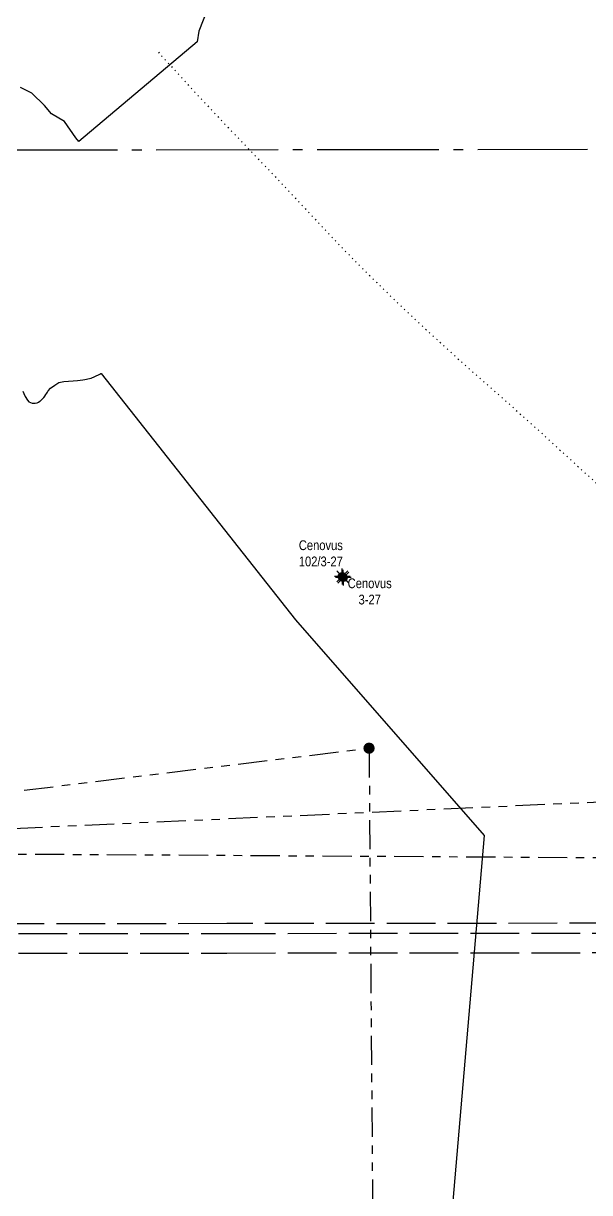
# Model space of a CAD drawing. Extents: x 498999 to 517977, y 6011694 to 6019262.
# Drawn here: x 504996 to 505577, y 6016394 to 6017593 of the extents above; entities that cross this region are included whole.
import ezdxf

# ---------------------------------------------------------------- set-up
doc = ezdxf.new("R2010")
doc.units = 0
doc.header["$LTSCALE"] = 5
for name, pattern in [('foc-DOT', [1, 0.2, -0.8]), ('foc-DRILLPATH', [14.75, 6, -1.75, 1.75, -1.75, 1.75, -1.75]), ('foc-QUARTERLINE', [33, 25, -3, 2, -3]), ('foc-UNSURVEYED', [12.5, 10, -2.5])]:
    doc.linetypes.add(name, pattern=pattern)
for name, color, linetype in [('AS-DRILL-T', 8, 'Continuous'), ('DETAIL-HZ-Existing', 8, 'foc-DOT'), ('F-WS-S', 8, 'Continuous'), ('L-MON', 1, 'Continuous'), ('L-SECQ', 8, 'foc-QUARTERLINE'), ('L-USEC', 7, 'foc-UNSURVEYED'), ('P-PDRILLPATH', 12, 'foc-DRILLPATH'), ('WETLAND', 143, 'Continuous'), ('Z-DRILL-POINT', 7, 'Continuous')]:
    doc.layers.add(name, color=color, linetype=linetype)
doc.styles.add('80L', font='ARIALN.TTF', dxfattribs={"height": 10})

# ---------------------------------------------------------------- blocks, each defined once
blk = doc.blocks.new('plbh')
at = {"layer": 'L-MON'}
h = blk.add_hatch(color=255, dxfattribs=at)
h.dxf.hatch_style = 1
edge = h.paths.add_edge_path()
edge.add_arc((0, 0), 1.16, 0, 360)
h = blk.add_hatch(color=256, dxfattribs=at)
h.dxf.hatch_style = 1
h.paths.add_polyline_path([(-0.96, 0, 1), (0.96, 0, 1)])
h.paths.add_polyline_path([(0.91, 0, -1), (-0.91, 0, -1)], flags=16)
h.paths.add_polyline_path([(0.45, 0, -1), (-0.45, 0, -1)], flags=0)
h = blk.add_hatch(color=256, dxfattribs=at)
h.dxf.hatch_style = 1
h.paths.add_polyline_path([(-0.45, 0, 1), (0.45, 0, 1)])
h.paths.add_polyline_path([(0.4, 0, -1), (-0.4, 0, -1)], flags=16)
at = {"layer": 'L-MON', "color": 240}
for radius in [0.96, 0.91, 0.45, 0.4]:
    blk.add_circle((0, 0), radius, dxfattribs=at)
blk = doc.blocks.new('GAS')
h = blk.add_hatch(color=255)
h.dxf.hatch_style = 1
edge = h.paths.add_edge_path()
edge.add_arc((0, 0), 0.9, 0, 360)
for p, q in [((-0.81, 0), (-1.62, 0)), ((-0.57, 0.57), (-1.14, 1.14)), ((0, 0.81), (0, 1.62)), ((0.57, 0.57), (1.14, 1.14)), ((1.62, 0), (0.81, 0)), ((-0.57, -0.57), (-1.14, -1.14)), ((0, -0.81), (0, -1.62)), ((1.14, -1.14), (0.57, -0.57))]:
    blk.add_line(p, q)
blk.add_circle((0, 0), 0.8)

msp = doc.modelspace()

# ---------------------------------------------------------------- linework, layer by layer
at = {"layer": 'DETAIL-HZ-Existing', "flags": 128}
msp.add_lwpolyline([(505134.118, 6017563.61), (505149.047, 6017547.319), (505167.644, 6017526.994), (505205.548, 6017486.646), (505243.672, 6017446.838), (505262.649, 6017426.754), (505281.426, 6017406.66), (505300.303, 6017386.516), (505319.289, 6017366.532), (505338.606, 6017346.798), (505358.222, 6017327.364), (505377.968, 6017308.201), (505398.044, 6017289.188), (505438.746, 6017251.772), (505459.361, 6017233.37), (505480.067, 6017215.117), (505500.822, 6017196.794), (505522.809, 6017177.103), (505584.016, 6017121.164), (505604.322, 6017102.292), (505624.298, 6017083.278), (505644.244, 6017064.105), (505683.597, 6017025.248), (505702.803, 6017005.584), (505721.83, 6016985.58), (505740.527, 6016965.426), (505778.491, 6016925.148), (505797.657, 6016905.324), (505816.924, 6016885.72), (505836.45, 6016866.207), (505856.037, 6016846.573), (505875.493, 6016826.97), (505915.177, 6016787.163)], dxfattribs=at)
at = {"layer": 'L-SECQ', "flags": 128}
msp.add_lwpolyline([(504802.022, 6017463.321), (505574.498, 6017464.118)], dxfattribs=at)
at = {"layer": 'L-USEC'}
for p, q in [((505204.463, 6016669.613), (504812.915, 6016669.218)), ((505606.073, 6016670.018), (505204.463, 6016669.613)), ((504802.885, 6016659.165), (505204.477, 6016659.571)), ((505204.477, 6016659.561), (505606.09, 6016659.965)), ((505204.497, 6016639.454), (505606.11, 6016639.859)), ((504802.906, 6016639.048), (505204.497, 6016639.454))]:
    msp.add_line(p, q, dxfattribs=at)
at = {"layer": 'P-PDRILLPATH'}
for p, q in [((504483.951, 6016744.104), (505350.389, 6016849.603)), ((505350.377, 6016849.606), (505375.923, 6013532.947)), ((504469.319, 6016744.026), (505593.318, 6016794.88)), ((504491.332, 6016744.077), (505933.466, 6016735.283))]:
    msp.add_line(p, q, dxfattribs=at)
at = {"layer": 'WETLAND'}
for points in [[(505184.482, 6017607.84), (505175.514, 6017585.347), (505173.825, 6017574.287), (505052.62, 6017471.921), (505049.355, 6017476.01), (505049.355, 6017476.01), (505049.355, 6017476.01), (505037.885, 6017492.46), (505024.277, 6017500.319), (505017.11, 6017508.9), (505004.213, 6017521.77), (504992.755, 6017527.483)], [(504994.92, 6017215.834), (504995.991, 6017213.429), (504997.226, 6017210.312), (504999.618, 6017206.799), (505001.241, 6017205.126), (505002.84, 6017204.311), (505004.578, 6017203.644), (505007.584, 6017203.73), (505009.58, 6017204.073), (505010.995, 6017204.686), (505012.402, 6017205.585), (505012.959, 6017206.174), (505014.501, 6017207.364), (505016.452, 6017209.282), (505017.831, 6017211.183), (505017.916, 6017211.316), (505020.163, 6017214.831), (505020.645, 6017215.489), (505021.128, 6017216.148), (505023.48, 6017219.079), (505027.69, 6017222.207), (505030.782, 6017224.301), (505031.968, 6017224.909), (505037.187, 6017225.772), (505046.618, 6017226.612), (505051.191, 6017227.028), (505056.479, 6017227.465), (505058.614, 6017227.955), (505063.457, 6017228.952), (505063.487, 6017228.958), (505065.019, 6017229.426), (505068.987, 6017230.971), (505074.195, 6017233.441), (505075.061, 6017234.009), (505075.381, 6017234.126), (505274.942, 6016981.328), (505468.479, 6016759.882), (505423.819, 6016236.949)]]:
    msp.add_lwpolyline(points, dxfattribs=at)

# ---------------------------------------------------------------- block references
at = {"layer": 'F-WS-S', "xscale": 4.999999999999977, "yscale": 4.999999999999977, "zscale": 4.999999999999977}
for p in [(505322.852, 6017025.833), (505323.895, 6017024.611)]:
    msp.add_blockref('GAS', p, dxfattribs=at)
at = {"layer": 'L-MON', "xscale": 4.99733024999997, "yscale": 4.99733024999997, "zscale": 4.99733024999997}
msp.add_blockref('plbh', (505350.389, 6016849.606), dxfattribs=at)

# ---------------------------------------------------------------- texts
at = {"layer": 'AS-DRILL-T', "char_height": 10, "attachment_point": 1, "style": '80L'}
for s, insert in [('\\pxqc;Cenovus\\P102/3-27', (505269.341, 6017062.89)), ('\\pxqc;Cenovus\\P3-27', (505319.521, 6017023.806))]:
    msp.add_mtext_dynamic_manual_height_columns(s, width=63.08772, gutter_width=50, heights=[0], dxfattribs=dict(at, insert=insert))
at = {"layer": 'Z-DRILL-POINT', "color": 5, "style": '80L'}
msp.add_text('C2', height=1.9989, dxfattribs=at).set_placement((505350.389, 6016849.603))

doc.saveas('drawing.dxf')
